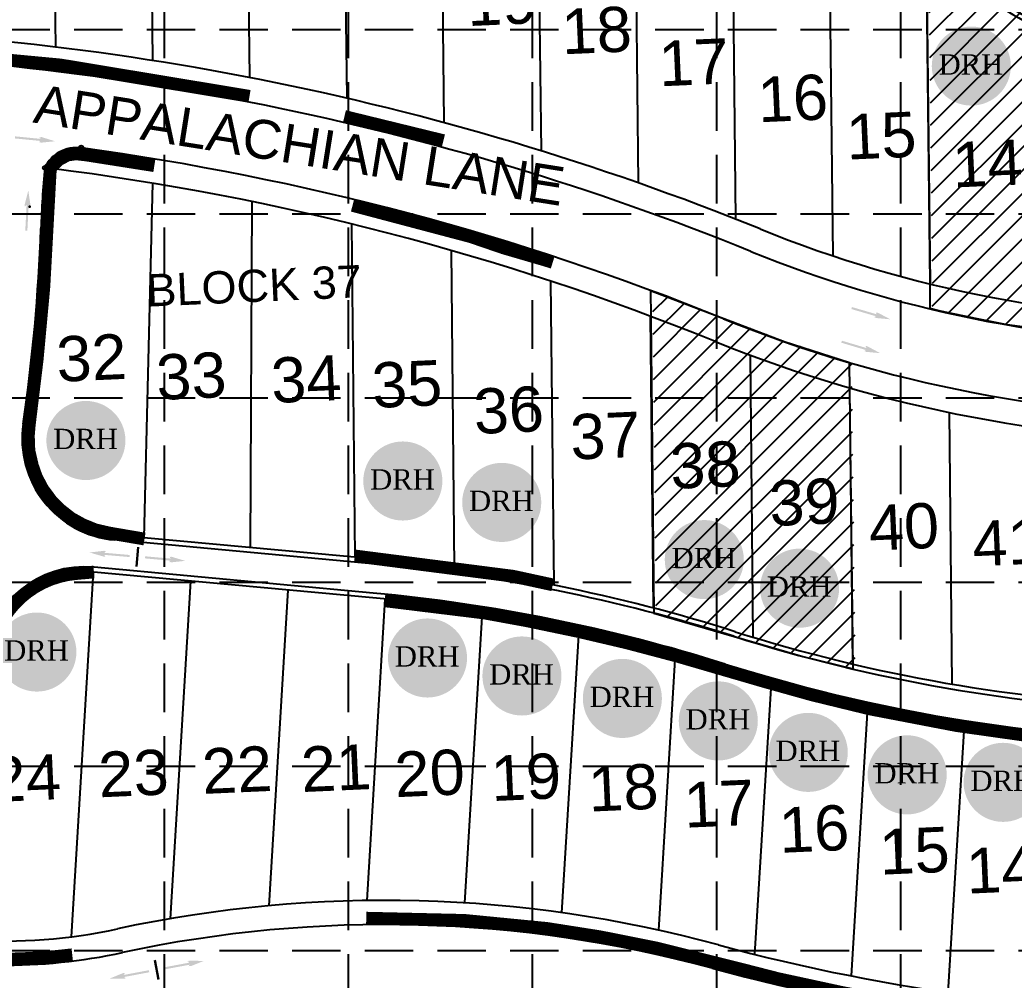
# Model space of a CAD drawing. Header units: feet. Extents: x 6037 to 11520, y 4436 to 7866.
# Drawn here: x 9139 to 9600.9, y 6650.5 to 7096.5 of the extents above; entities that cross this region are included whole.
import ezdxf
from ezdxf.enums import TextEntityAlignment as Align

# ---------------------------------------------------------------- set-up
doc = ezdxf.new("R2010")
doc.units = ezdxf.units.FT
doc.header["$LTSCALE"] = 0.4
doc.header["$MEASUREMENT"] = 0
doc.linetypes.add('DASHED2', pattern=[0.375, 0.25, -0.125])
doc.linetypes.add('HIDDEN', pattern=[0.375, 0.25, -0.125])
for name, color, linetype in [('1 BLOCK NUMBER', 7, 'Continuous'), ('1 DR HORTON LOT', 7, 'Continuous'), ('1 EROSION BLANKET', 84, 'Continuous'), ('1 LOT NUMBER', 7, 'Continuous'), ('1 SODDED LOT', 2, 'Continuous'), ('1 STREET NAMES', 7, 'Continuous'), ('BASE', 7, 'Continuous'), ('grid', 254, 'HIDDEN'), ('LOTLINE', 7, 'Continuous'), ('PAVING', 7, 'Continuous'), ('ROW', 7, 'Continuous')]:
    doc.layers.add(name, color=color, linetype=linetype)
doc.styles.add('DRHorton', font='dutcheb.ttf')
doc.styles.get("Standard").update_dxf_attribs({"font": 'ARIAL.TTF'})

# ---------------------------------------------------------------- blocks, each defined once
blk = doc.blocks.new('DRHorton')
h = blk.add_hatch(color=1)
h.paths.add_polyline_path([(78.69822540696084, 25.78470422915278, 1), (40.43404856909645, 25.78470422915278, 1)])
h.paths.add_polyline_path([(42.32948281545312, 17.90510793809595), (76.50029822822269, 17.90510793809595), (76.50029822822269, 34.86907338622756), (42.32948281545312, 34.86907338622756)], flags=24)
at = {"layer": 'BASE', "color": 176, "style": 'DRHorton'}
blk.add_text('DRH', height=9.814143575853077, dxfattribs=at).set_placement((59.39083912051757, 21.64263810623019), align=Align.CENTER)

msp = doc.modelspace()

# ---------------------------------------------------------------- hatches: boundary and pattern name
at = {"layer": '1 SODDED LOT'}
h = msp.add_hatch(dxfattribs=at)
h.set_pattern_fill('ANSI31', color=256, scale=60, style=0)
h.set_pattern_definition([(45, (1.04041867561682, 0.2034553309040348), (-5.303300858899106, 5.303300858899107), [])])
h.paths.add_polyline_path([(9008.52785893801, 6974.600619823215), (9134.418570892318, 6967.015358127732), (9133.465510819353, 6956.59934032041), (9131.535943549885, 6937.326483412042), (9130.687769981838, 6928.961664307586), (9129.740950700072, 6922.289191145943), (8995.12436154732, 6930.230222989583), (8990.645975670337, 6930.544258086578), (8994.46781265055, 6960.202115018357), (8995.628761720915, 6975.461403256948)])
h.paths.add_polyline_path([(9433.1731937739, 6958.757999193282), (9434.564522240134, 6821.064969304913), (9481.586926319183, 6807.52101882167), (9503.83446381338, 6801.003067570658), (9527.201899513193, 6795.297600176373), (9525.520212348876, 6937.371109410111), (9495.09277857308, 6947.162203523665), (9463.792046157118, 6959.091057040347), (9432.98126000683, 6970.835193424726)])
h.paths.add_polyline_path([(10047.3273361699, 5834.321964732684), (10182.00599470116, 5824.909856188971), (10185.53501493582, 5875.243845239642), (10048.62104924172, 5885.030874458242), (10045.0653290183, 5834.515466510275)])
h.paths.add_polyline_path([(10015.60524731607, 5592.875350085265), (10151.5557614311, 5562.680375982402), (10159.65382092244, 5603.991631898768), (10164.04499762996, 5630.246317245646), (10025.39195598644, 5652.241352050081), (10020.74199250802, 5627.800089016223), (10017.92041894364, 5612.956657899565), (10013.46689319952, 5593.464240761266)])
h.paths.add_polyline_path([(10001.0218576987, 5534.402171551361), (10134.33472496356, 5496.274015883329), (10117.37028215871, 5440.956513532375), (10113.16550493173, 5430.261631153378), (9981.248396506102, 5477.529890802815), (9986.705850658998, 5493.879209773011), (9998.81017428557, 5534.751608768869)])
h.paths.add_polyline_path([(8799.811367951577, 5797.585792012958), (8937.90831683025, 5755.169946811931), (8938.904090997696, 5756.449238733265), (8958.34353739152, 5776.678823374001), (8971.054306959102, 5789.676440794647), (8987.334043712557, 5807.761877199318), (8991.834919988014, 5813.311904288241), (8833.378331828279, 5856.267757607255), (8823.88221735754, 5843.496568411951), (8818.253376948225, 5836.239908352558), (8806.071013993966, 5822.017903043634), (8789.546429217875, 5805.988009748224)])
h.paths.add_polyline_path([(9300.855232264503, 5666.120061407158), (9335.757725457825, 5647.90570633985), (9418.13697882342, 5605.292278494195), (9427.474541872465, 5598.815854657276), (9416.169878493673, 5581.977829897578), (9407.867536122483, 5566.519481596742), (9399.603212533528, 5547.977890506384), (9398.582592952063, 5545.681376590807), (9270.58705641506, 5612.104355641559), (9260.788528510411, 5617.662520506434), (9264.348311135649, 5619.478897654686), (9272.035950292568, 5625.268601811252), (9278.977667712714, 5632.542671440398), (9285.485473518353, 5642.039096606802), (9296.987369449194, 5660.595222292092), (9299.409929785703, 5664.20188619209)])
h.paths.add_polyline_path([(9340.083506327372, 5715.391747261171), (9464.444091086652, 5650.81232984282), (9471.895389714597, 5665.112606341268), (9485.44507469536, 5691.047067409243), (9497.796262826634, 5716.363520695106), (9366.293710731488, 5768.240021584128), (9363.203783145542, 5761.051314749066), (9353.391772776888, 5741.520237185453), (9342.125481432662, 5722.468473826923), (9338.294872019536, 5716.715465529542)])
h.paths.add_polyline_path([(9575.043716532922, 5805.498601187099), (9699.561748800357, 5777.936329375018), (9697.430077040424, 5767.000516119912), (9689.854183371206, 5736.05648329931), (9681.146351479389, 5706.875880173991), (9670.600194451696, 5677.083154978905), (9660.319432957289, 5651.858948454616), (9651.878571515403, 5632.229914109992), (9534.787198525753, 5688.630507322773), (9524.715842070002, 5694.729814323483), (9530.18092058573, 5705.703313706877), (9536.329439332001, 5720.392670131208), (9540.471632020823, 5730.382848265133), (9548.043949010183, 5751.388452498603), (9553.091556863686, 5767.164685168278), (9557.735161800128, 5782.43849202972), (9563.94860538126, 5808.532298577193)])
h.paths.add_polyline_path([(9726.835890353153, 5864.795196468092), (9850.234421823849, 5856.108412127756), (9861.561354818403, 5855.026511186064), (9857.071458802935, 5792.935879610539), (9720.090404603447, 5803.398072707916), (9717.861205762181, 5803.506411342452), (9721.18795959906, 5826.204409434984), (9724.624972320069, 5864.880159960117)])
h.paths.add_polyline_path([(8953.396488701865, 6034.436575728772), (8960.948788059075, 6160.207292668181), (8982.89850439968, 6158.851143086611), (9005.641581321479, 6157.497221610529), (8997.658711528067, 6020.481024683542), (8952.70696958744, 6023.215365320315)])
h.paths.add_polyline_path([(8959.677006069538, 6176.026929471624), (8967.869531122007, 6310.865716301068), (8926.314604730775, 6313.257304036793), (8921.038545650377, 6312.91792124512), (8915.321333282665, 6310.923231769586), (8910.328185163682, 6307.596997705334), (8906.696795346972, 6303.250219453708), (8904.098874665306, 6297.978617704197), (8902.957177847036, 6292.106146216929), (8897.01413420723, 6193.566831417818), (8897.649561558312, 6188.067220206814), (8900.027553225596, 6183.127294719245), (8903.85932542765, 6179.296031397336), (8908.928408079171, 6176.896713173755), (8959.513141144018, 6173.84029549653)])
h.paths.add_polyline_path([(9499.022401671102, 6148.720666181383), (9507.232030023983, 6283.660731984966), (9518.731880035068, 6282.102623408206), (9550.353748258536, 6277.756428137587), (9556.246394565644, 6276.32490629944), (9561.301096903482, 6273.542888996872), (9565.544952669696, 6269.549373276477), (9568.5620661187, 6264.638445104401), (9570.232920211502, 6259.154286883066), (9570.429034131166, 6253.334179867759), (9561.803833847347, 6154.723118474762), (9560.554130128561, 6149.131587929873), (9557.70625398429, 6144.742467687955), (9553.748208792387, 6141.559151816509), (9549.066128789445, 6139.726331409485), (9511.309415628724, 6144.430868333518), (9504.230665741447, 6145.248878530734), (9499.0299524397, 6146.066880741908)])
h.paths.add_polyline_path([(9616.395478676697, 6639.762181060349), (9623.903753962028, 6765.681126909945), (9637.724000791432, 6764.227715332945), (9667.988717711787, 6762.454814192832), (9672.713026087253, 6762.181060687508), (9683.29277152418, 6762.04421188599), (9705.813593853747, 6761.748584613895), (9712.070384439785, 6761.792308189311), (9713.53093564425, 6624.565479426421), (9675.56196198852, 6624.816736253764), (9645.765127781933, 6626.198656790195), (9637.6924435831, 6626.584150983594), (9624.41907552022, 6627.755240033091), (9615.704737897957, 6628.437806972035)])
h.paths.add_polyline_path([(9758.380955632101, 6636.240832038189), (9757.19234984791, 6762.26737382049), (9892.087566777549, 6763.63368164643), (9893.75491778472, 6626.412483042568), (9758.461482444955, 6625.117889866349)])
h.paths.add_polyline_path([(10276.02367602393, 6641.944933819435), (10402.09790256472, 6638.450968932453), (10399.40754752284, 6548.360901665066), (10262.18803328039, 6552.341895272904), (10264.76680474189, 6642.368737052335)])
h.paths.add_polyline_path([(10162.1803404765, 6764.127466558117), (10163.54995864316, 6629.10197407212), (10208.4286215076, 6629.06190011752), (10214.14075587304, 6629.696095605088), (10219.62208399604, 6631.800481342156), (10224.3360303031, 6635.278362342218), (10227.98815897547, 6639.81855452498), (10230.35222661333, 6645.119896291815), (10231.27576067888, 6650.885370799466), (10234.08988650659, 6750.487483929786), (10233.43931346177, 6755.782468807847), (10231.27988195609, 6760.361848494638), (10227.77199798596, 6764.093741506249), (10223.31816314606, 6766.554216833121), (10162.12384954107, 6766.380760018872)])
h.paths.add_polyline_path([(9983.410065276561, 6638.559890547993), (9982.19168326455, 6764.516091279655), (10071.97360418704, 6765.471828742917), (10073.52614818631, 6628.214517260876), (9983.461478209718, 6627.245459080939)])
h.paths.add_polyline_path([(10282.42513815878, 6866.900006089432), (10408.37496100331, 6863.349843430724), (10409.71776143043, 6910.830244277846), (10272.53951883544, 6914.573205942519), (10271.1489704681, 6867.181274459499)])
h.paths.add_polyline_path([(10068.44196399759, 6781.192630300819), (10067.14167160109, 6916.189604633792), (10159.96062057281, 6917.117327064625), (10161.90545128679, 6779.884788282297), (10068.46355654639, 6778.918796742171)])
h.paths.add_polyline_path([(9787.00798002233, 6902.092005874241), (9788.347586459617, 6776.068011639072), (9813.48715663959, 6776.3278774188), (9835.00284361491, 6776.551941775953), (9833.504715193625, 6913.820098301907), (9786.811130160308, 6913.377839327859)])
h.paths.add_polyline_path([(9951.869916092566, 7083.820705666572), (9953.275212744766, 6948.731540474313), (9998.333224761946, 6949.29293521056), (10043.36369781607, 6949.76746577698), (10041.76400934933, 7087.021111666125), (9951.842259378738, 7086.057651701049)])
h.paths.add_polyline_path([(9562.977603033594, 6974.310407087038), (9561.110723334214, 7137.787704567065), (9567.671428676573, 7130.993875523778), (9580.62062884943, 7117.517494934889), (9591.808071329377, 7108.249310825173), (9604.221564340713, 7100.069847736311), (9606.756988797306, 7098.829168324042), (9608.197360462304, 6953.736240741826), (9598.739779933452, 6955.010780968661), (9584.783707582383, 6957.880724584531), (9567.748437684955, 6961.388241783381), (9562.914782993883, 6962.642784963124)])
h.paths.add_polyline_path([(9435.728694738029, 7364.000330754327), (9435.706116026473, 7375.289462442948), (9481.864877029098, 7375.758211115561), (9483.65415896621, 7182.9792900423), (9466.875041166046, 7186.544993537127), (9459.142627276042, 7188.216232373126), (9453.84694797237, 7189.212483023251), (9448.23953820453, 7190.291988152594), (9442.197672224838, 7191.416933856202), (9437.34298430116, 7192.325010625751)])
h.paths.add_polyline_path([(9064.850293005826, 7234.565889650748), (9063.17718692941, 7371.018064433943), (9157.638597337744, 7372.069426754195), (9159.435724420397, 7227.990670498495), (9159.436165985811, 7227.961066243872), (9153.615774499453, 7228.317347498663), (9137.73510984926, 7229.30213817971), (9129.678380880761, 7229.812030936439), (9109.822391112088, 7230.723557675774), (9073.882086723806, 7232.014061998912), (9064.893949106527, 7232.313849998456)])
h.paths.add_polyline_path([(9061.32745468698, 7539.736976078882), (9061.32745468698, 7541.97964810488), (9107.394075706336, 7542.517332284888), (9109.05514176577, 7405.245334473131), (9062.735636233221, 7404.723039394461)])
at = {"layer": 'PAVING'}
h = msp.add_hatch(color=256, dxfattribs=at)
edge = h.paths.add_edge_path()
edge.add_line((9147.906655100223, 7039.753099318439), (9148.565159037285, 7040.254786936209))
edge.add_line((9148.565159037285, 7040.25478693621), (9136.712439594465, 7041.413338179575))
edge.add_line((9136.712439594463, 7041.413338179576), (9136.805338330798, 7042.376630903084))
edge.add_line((9136.805338330802, 7042.376630903083), (9148.657837935696, 7041.217957280652))
edge.add_line((9148.657837935694, 7041.217957280653), (9148.10951116408, 7041.95796626432))
edge.add_line((9148.109511164083, 7041.957966264319), (9148.108048835229, 7041.960033935668))
edge.add_ellipse((9148.719597197305, 7041.945521360529), major_axis=(-0.6271293849144712, 0.06131792955783588), ratio=0.2857142857142855, start_angle=-125.83152777777792, end_angle=14.496719444444523, ccw=False)
edge.add_line((9149.100924892793, 7042.054894182325), (9149.099729970561, 7042.052892532951))
edge.add_line((9149.09972997056, 7042.052892532949), (9155.387388400984, 7040.10493867918))
edge.add_line((9155.387388400984, 7040.10493867918), (9148.841796329665, 7039.459368569344))
edge.add_line((9148.841796329667, 7039.459368569343), (9148.842624801251, 7039.460372938177))
edge.add_ellipse((9148.499769344256, 7039.642567332785), major_axis=(-0.6271293849144712, 0.06131792955783588), ratio=0.2857142857142855, start_angle=-17.182672222222322, end_angle=124.7269333333333, ccw=False)
edge.add_line((9147.905805724276, 7039.754081653738), (9147.906655100223, 7039.753099318438))
edge.add_line((9147.906655100223, 7039.753099318439), (9147.906655100223, 7039.753099318439))
edge.add_line((9147.906655100223, 7039.753099318439), (9147.906655100223, 7039.753099318439))
at = {"layer": 'PAVING', "linetype": 'Continuous', "lineweight": 30}
h = msp.add_hatch(color=256, dxfattribs=at)
edge = h.paths.add_edge_path()
edge.add_line((9141.438647968664, 7009.89423752565), (9142.153692764772, 7010.474683873064))
edge.add_line((9142.15369276477, 7010.474683873063), (9141.538581798111, 6998.58152118688))
edge.add_line((9141.538581798113, 6998.581521186882), (9142.505084477049, 6998.535619669748))
edge.add_line((9142.50508447705, 6998.535619669747), (9143.11993519331, 7010.424490802378))
edge.add_line((9143.119935193308, 7010.424490802377), (9143.650715036447, 7009.793182098484))
edge.add_line((9143.650715036445, 7009.793182098487), (9143.652320638315, 7009.792045230939))
edge.add_ellipse((9143.736544707157, 7010.390488655052), major_axis=(-0.03256292123164812, -0.6292780069804802), ratio=0.2857142857142857, start_angle=342.8173277777778, end_angle=484.7269333333335)
edge.add_line((9143.902862896528, 7010.741320412022), (9143.90258290152, 7010.740208325126))
edge.add_line((9143.902582901517, 7010.740208325129), (9142.959228410564, 7017.247367772561))
edge.add_line((9142.95922841057, 7017.247367772561), (9141.300480581467, 7010.879160163011))
edge.add_line((9141.300480581465, 7010.879160163009), (9141.29924117331, 7010.880652192514))
edge.add_ellipse((9141.42594499663, 7010.504727510368), major_axis=(-0.03256292123164812, -0.6292780069804802), ratio=0.2857142857142856, start_angle=234.1684722222222, end_angle=374.4967194444445)
edge.add_line((9141.439425599387, 7009.893155529857), (9141.438647968664, 7009.89423752565))
edge.add_line((9141.438647968664, 7009.89423752565), (9141.438647968664, 7009.89423752565))
at = {"layer": 'PAVING'}
h = msp.add_hatch(color=256, dxfattribs=at)
edge = h.paths.add_edge_path()
edge.add_line((9536.0130976274, 6958.457534007299), (9536.754226767827, 6958.828177203904))
edge.add_line((9536.754226767827, 6958.828177203903), (9525.323259221894, 6962.170101668836))
edge.add_line((9525.323259221894, 6962.170101668837), (9525.593383124224, 6963.099127787435))
edge.add_line((9525.593383124224, 6963.099127787435), (9537.02403337337, 6959.756738726443))
edge.add_line((9537.024033373365, 6959.756738726443), (9536.62310874227, 6960.586405566558))
edge.add_line((9536.623108742268, 6960.586405566558), (9536.621683797259, 6960.588616677574))
edge.add_ellipse((9537.21987064758, 6960.460653768494), major_axis=(-0.6047938140753923, 0.1768490779297494), ratio=0.2857142857142859, start_angle=-125.83152777777792, end_angle=14.496719444444523, ccw=False)
edge.add_line((9537.61488470825, 6960.497220383952), (9537.614029647611, 6960.495294959087))
edge.add_line((9537.614029647613, 6960.495294959087), (9543.429403240672, 6957.412245705067))
edge.add_line((9543.429403240672, 6957.412245705067), (9536.877669568472, 6957.994992760882))
edge.add_line((9536.877669568472, 6957.994992760882), (9536.87869674568, 6957.995963358367))
edge.add_ellipse((9536.575694336154, 6958.238727032832), major_axis=(-0.6047938140753923, 0.1768490779297494), ratio=0.2857142857142859, start_angle=-17.182672222222322, end_angle=124.7269333333333, ccw=False)
edge.add_line((9536.012820860742, 6958.458730842595), (9536.013097627403, 6958.4575340073))
edge.add_line((9536.0130976274, 6958.457534007299), (9536.0130976274, 6958.457534007299))
edge.add_line((9536.0130976274, 6958.457534007299), (9536.0130976274, 6958.457534007299))
h = msp.add_hatch(color=256, dxfattribs=at)
edge = h.paths.add_edge_path()
edge.add_line((9531.316648667804, 6942.774348287018), (9532.05921867471, 6943.140437457728))
edge.add_line((9532.059218674709, 6943.140437457728), (9520.648457239526, 6946.549935937453))
edge.add_line((9520.648457239526, 6946.549935937453), (9520.924276451655, 6947.477525093314))
edge.add_line((9520.924276451655, 6947.477525093313), (9532.33481306487, 6944.068016645507))
edge.add_line((9532.334813064872, 6944.068016645505), (9531.938544902576, 6944.899354158108))
edge.add_line((9531.938544902574, 6944.899354158109), (9531.937445576774, 6944.901671894099))
edge.add_ellipse((9532.534867116896, 6944.770182284657), major_axis=(-0.6037399911854489, 0.180413904541353), ratio=0.2857142857142855, start_angle=-125.83152777777792, end_angle=14.496719444444523, ccw=False)
edge.add_line((9532.930090023838, 6944.804417928686), (9532.928585916061, 6944.802685572024))
edge.add_line((9532.92858591606, 6944.802685572024), (9538.726105079893, 6941.685393000834))
edge.add_line((9538.726105079895, 6941.685393000833), (9532.178179988121, 6942.306716420136))
edge.add_line((9532.17817998812, 6942.306716420137), (9532.179159106765, 6942.307547451415))
edge.add_ellipse((9531.877594123287, 6942.552094425547), major_axis=(-0.6037399911854489, 0.180413904541353), ratio=0.2857142857142855, start_angle=-17.182672222222322, end_angle=124.7269333333333, ccw=False)
edge.add_line((9531.316028327126, 6942.77541500727), (9531.3166486678, 6942.774348287019))
edge.add_line((9531.316648667804, 6942.774348287018), (9531.316648667804, 6942.774348287018))
edge.add_line((9531.316648667804, 6942.774348287018), (9531.316648667804, 6942.774348287018))
at = {"layer": 'PAVING', "linetype": 'Continuous', "lineweight": 30}
h = msp.add_hatch(color=256, dxfattribs=at)
edge = h.paths.add_edge_path()
edge.add_line((9178.682388462597, 6847.401006465729), (9178.126047071251, 6848.014399667561))
edge.add_line((9178.126047071251, 6848.01439966756), (9189.991666266962, 6846.996759796997))
edge.add_line((9189.991666266962, 6846.996759796996), (9190.07597192812, 6847.960797843271))
edge.add_line((9190.075971928118, 6847.960797843272), (9178.210245305465, 6848.97832031881))
edge.add_line((9178.210245305467, 6848.978320318809), (9178.883875658488, 6849.606263247058))
edge.add_line((9178.883875658485, 6849.606263247059), (9178.886008785077, 6849.607948747677))
edge.add_ellipse((9178.282028647478, 6849.704953940231), major_axis=(0.6278176200767168, -0.05381625990042407), ratio=0.2857142857142858, start_angle=345.5032805555555, end_angle=485.8315277777779)
edge.add_line((9177.926967799816, 6849.88188618701), (9177.927231866279, 6849.87944266091))
edge.add_line((9177.927231866284, 6849.879442660912), (9171.390481838776, 6849.108116786289))
edge.add_line((9171.390481838775, 6849.108116786288), (9177.709770623482, 6847.28253207852))
edge.add_line((9177.70977062348, 6847.28253207852), (9177.708864744616, 6847.283677095636))
edge.add_ellipse((9178.079148284856, 6847.400445077741), major_axis=(0.6278176200767168, -0.05381625990042407), ratio=0.285714285714286, start_angle=235.2730666666667, end_angle=377.1826722222223)
edge.add_line((9178.683487377548, 6847.40202199815), (9178.682388462596, 6847.401006465727))
edge.add_line((9178.682388462597, 6847.401006465729), (9178.682388462597, 6847.401006465729))
edge.add_line((9178.682388462597, 6847.401006465729), (9178.682388462597, 6847.401006465729))
h = msp.add_hatch(color=256, dxfattribs=at)
edge = h.paths.add_edge_path()
edge.add_line((9208.374219261666, 6844.809481605495), (9209.028402281085, 6845.317172401924))
edge.add_line((9209.028402281087, 6845.317172401925), (9197.165934373963, 6846.370431062111))
edge.add_line((9197.165934373963, 6846.370431062111), (9197.250230067039, 6847.334693930355))
edge.add_line((9197.25023006704, 6847.334693930354), (9209.112595531258, 6846.281205464159))
edge.add_line((9209.112595531256, 6846.28120546416), (9208.557723462225, 6847.016418966046))
edge.add_line((9208.557723462225, 6847.016418966046), (9208.556271200263, 6847.01831099937))
edge.add_ellipse((9209.167924105297, 6847.009214969417), major_axis=(-0.6276478329952065, 0.05576156063888925), ratio=0.2857142857142857, start_angle=-125.83152777777792, end_angle=14.496719444444523, ccw=False)
edge.add_line((9209.548268222125, 6847.12196060475), (9209.547348627748, 6847.119653679401))
edge.add_line((9209.547348627746, 6847.1196536794), (9215.851787156607, 6845.227633478654))
edge.add_line((9215.851787156607, 6845.227633478655), (9209.311567156667, 6844.524408724107))
edge.add_line((9209.311567156667, 6844.524408724106), (9209.31295593602, 6844.525253546128))
edge.add_ellipse((9208.968500380195, 6844.704404409586), major_axis=(-0.6276478329952065, 0.05576156063888925), ratio=0.2857142857142858, start_angle=-17.182672222222322, end_angle=124.7269333333333, ccw=False)
edge.add_line((9208.37357246373, 6844.810654114727), (9208.374219261672, 6844.809481605495))
edge.add_line((9208.374219261666, 6844.809481605495), (9208.374219261666, 6844.809481605495))
edge.add_line((9208.374219261666, 6844.809481605495), (9208.374219261666, 6844.809481605495))
h = msp.add_hatch(color=256, dxfattribs=at)
edge = h.paths.add_edge_path()
edge.add_line((9217.430821166481, 6656.998849943355), (9217.924184050957, 6657.663627755078))
edge.add_line((9217.92418405096, 6657.663627755078), (9206.216023582523, 6655.485559064297))
edge.add_line((9206.216023582518, 6655.485559064296), (9206.037449792751, 6656.436815330175))
edge.add_line((9206.037449792751, 6656.436815330173), (9217.745840067199, 6658.61478157805))
edge.add_line((9217.7458400672, 6658.614781578052), (9217.013840303058, 6659.173756864639))
edge.add_line((9217.013840303054, 6659.173756864637), (9217.011628782897, 6659.175004328237))
edge.add_ellipse((9217.603160674282, 6659.3308633526), major_axis=(-0.6194961265852083, -0.115220237173801), ratio=0.2857142857142858, start_angle=-125.83152777777792, end_angle=14.496719444444523, ccw=False)
edge.add_line((9217.939126438176, 6659.541814131176), (9217.93900730193, 6659.539381930103))
edge.add_line((9217.939007301928, 6659.539381930104), (9224.520128854294, 6659.414097320886))
edge.add_line((9224.520128854292, 6659.414097320883), (9218.410460917055, 6656.976733077994))
edge.add_line((9218.410460917055, 6656.976733077994), (9218.411371015267, 6656.97759017848))
edge.add_ellipse((9218.031408953084, 6657.057424338565), major_axis=(-0.6194961265852083, -0.115220237173801), ratio=0.285714285714286, start_angle=-17.182672222222322, end_angle=124.7269333333333, ccw=False)
edge.add_line((9217.429837115504, 6656.999635499918), (9217.43082116648, 6656.998849943355))
edge.add_line((9217.430821166481, 6656.998849943355), (9217.430821166481, 6656.998849943355))
edge.add_line((9217.430821166481, 6656.998849943355), (9217.430821166481, 6656.998849943355))
h = msp.add_hatch(color=256, dxfattribs=at)
edge = h.paths.add_edge_path()
edge.add_line((9188.137063283564, 6651.503816677708), (9187.436216080687, 6651.944445417712))
edge.add_line((9187.436216080685, 6651.944445417711), (9199.138295184914, 6654.158061439754))
edge.add_line((9199.138295184915, 6654.158061439754), (9198.959731363231, 6655.109092883664))
edge.add_line((9198.959731363231, 6655.109092883664), (9187.257872096934, 6652.895599240686))
edge.add_line((9187.257872096929, 6652.895599240686), (9187.737743674783, 6653.681759297055))
edge.add_line((9187.737743674785, 6653.681759297054), (9187.739184554344, 6653.683674403736))
edge.add_ellipse((9187.131382564934, 6653.61454585925), major_axis=(0.6191360931964481, 0.1171394553935715), ratio=0.2857142857142856, start_angle=345.5032805555555, end_angle=485.8315277777779)
edge.add_line((9186.741803646279, 6653.689388972703), (9186.743059168082, 6653.687553269995))
edge.add_line((9186.74305916808, 6653.687553269995), (9180.65495714974, 6651.185480774207))
edge.add_line((9180.65495714974, 6651.185480774207), (9187.232184005941, 6651.127715293985))
edge.add_line((9187.23218400594, 6651.127715293985), (9187.231026713596, 6651.12835007888))
edge.add_ellipse((9187.556220552722, 6651.340467095672), major_axis=(0.6191360931964481, 0.1171394553935715), ratio=0.2857142857142858, start_angle=235.2730666666667, end_angle=377.1826722222223)
edge.add_line((9188.13783599763, 6651.504636824558), (9188.137063283566, 6651.503816677707))
edge.add_line((9188.137063283564, 6651.503816677708), (9188.137063283564, 6651.503816677708))
edge.add_line((9188.137063283564, 6651.503816677708), (9188.137063283564, 6651.503816677708))

# ---------------------------------------------------------------- linework, layer by layer
at = {"layer": '1 EROSION BLANKET'}
for points, const_width in [([(9245.702998153247, 7060.982350783361), (9157.930697551525, 7075.532827530402), (9109.261090260055, 7080.099676725515), (9064.368960834237, 7082.632949138491), (9014.407473108395, 7084.326126763202), (9004.05513251994, 7089.49787477947), (9000.401377325592, 7095.582280572266), (8997.965540529362, 7101.514571581651), (8997.211349170377, 7200.271445686556), (8998.094457159305, 7209.800815296221), (9003.039824272393, 7216.506660539855), (9007.455347114801, 7217.565480244371), (9008.713472861946, 7217.568209280686), (9037.793048973615, 7216.039013495314), (9108.705849173848, 7214.13649636536), (9135.105129175345, 7213.11414369852), (9162.834603732505, 7210.967196140275), (9198.316759795036, 7208.633993786245), (9244.54108908663, 7203.984164532963)], 5.922179999999999), ([(9335.79792465691, 7040.383329023327), (9289.811315702605, 7051.621394481532)], 5.922179999999999), ([(9196.922460326576, 6855.357354577798), (9180.51078382711, 6858.163585557199), (9174.162456730533, 6859.621964451808), (9168.30509150009, 6861.997053026473), (9162.787290073808, 6865.050731491578), (9157.609052451688, 6869.122310764425), (9153.61925870644, 6873.193890037273), (9149.669411912408, 6878.503257775486), (9146.701812665273, 6884.095051859735), (9144.83644900715, 6889.432674211612), (9143.225471184633, 6896.380058854549), (9142.971100067876, 6903.327443497485), (9143.395047022852, 6908.410894116992), (9147.077393488456, 6938.847741448821), (9150.17803639514, 6972.402578835312), (9153.082197410982, 7025.491121192961), (9153.353171387342, 7027.807568267302), (9157.144599229305, 7031.536913731779), (9161.232243870523, 7033.727165383525), (9165.14215843219, 7034.25993016217), (9169.732643049203, 7033.760211621893), (9201.499241696878, 7028.759560277254)], 5.92), ([(9293.58534229309, 7010.311396540093), (9348.544823929344, 6995.772400460605), (9363.718266808228, 6990.574513997361), (9383.010218054551, 6984.943476127082), (9386.57649914431, 6983.833815711732)], 5.922179999999999), ([(9386.59537428716, 6834.089619315539), (9368.1765794368, 6838.078461795748), (9294.626963173885, 6847.514438460921)], 5.922179999999999), ([(9308.43711234473, 6826.695181287223), (9355.044341901714, 6820.977439347655), (9374.153997805894, 6817.488369903911), (9398.976833113662, 6812.315994715958), (9421.246522472851, 6807.081687778718), (9444.366181099438, 6800.977493320812), (9485.184502784155, 6789.101731005841), (9506.93741341928, 6783.018763445369), (9533.751252464597, 6776.487044259376), (9574.154031656071, 6768.730729548037), (9611.690962990884, 6763.426520792422), (9622.472974825592, 6762.468922581567)], 5.92), ([(9299.949798221183, 6679.279393839604), (9345.668465693489, 6678.237742545418), (9383.873529657794, 6674.510177968121), (9408.349279830498, 6670.676367099079), (9434.280341298076, 6665.520546974474), (9474.206273997854, 6655.564309515528), (9491.243589815036, 6651.194076260983), (9521.036258587876, 6644.758397206122), (9541.444896911158, 6640.865170190762), (9566.098892323065, 6636.862789964665), (9592.729025436878, 6633.306022849909), (9614.613198751045, 6630.934855421459)], 5.92)]:
    msp.add_lwpolyline(points, dxfattribs=dict(at, const_width=const_width))
at = {"layer": '1 EROSION BLANKET', "const_width": 5.92}
msp.add_lwpolyline([(9173.448592642893, 6840.042914738877), (9165.209173343348, 6839.333818171161, 0.3599761548474641), (9125.135831389183, 6799.934364609007), (9116.520566327203, 6669.342282949267, 0.3660366770447145), (9122.637836960937, 6661.594321636991), (9128.557006630639, 6660.102449285709), (9143.965461225995, 6660.604667456873), (9156.286681784433, 6661.520418811988), (9163.363753723137, 6662.283548934272)], format="xyb", dxfattribs=at)
at = {"layer": '1 SODDED LOT'}
for points in [[(9561.937184357977, 6974.106951756134), (9560.070304658597, 7137.584249236161), (9566.631010000956, 7130.790420192874), (9579.580210173814, 7117.314039603985), (9590.76765265376, 7108.045855494269), (9603.181145665096, 7099.866392405407), (9605.716570121689, 7098.625712993138), (9607.156941786687, 6953.532785410922), (9597.699361257835, 6954.807325637757), (9583.743288906766, 6957.677269253627), (9566.708019009338, 6961.184786452477), (9561.874364318266, 6962.43932963222)], [(9432.132775098284, 6958.554543862378), (9433.524103564518, 6820.861513974009), (9480.546507643567, 6807.317563490766), (9502.794045137764, 6800.799612239754), (9526.161480837576, 6795.094144845469), (9524.47979367326, 6937.167654079207), (9494.052359897463, 6946.958748192761), (9462.7516274815, 6958.887601709443), (9431.940841331214, 6970.631738093822)]]:
    msp.add_lwpolyline(points, close=True, dxfattribs=at)
at = {"layer": 'grid', "color": 252, "linetype": 'DASHED2', "ltscale": 225}
for p, q in [((9206.024736386475, 7776.262776025897), (9206.024736386475, 4782.138120711477)), ((9291.560361386351, 7776.262776025897), (9291.560361386351, 4782.138120711477)), ((9377.095986386228, 7776.262776025897), (9377.095986386228, 4782.138120711477)), ((9462.631611386105, 7776.262776025897), (9462.631611386103, 4782.138120711477)), ((9548.16723638598, 7776.262776025897), (9548.16723638598, 4782.138120711477)), ((6126.742236390926, 7091.977776026886), (11429.95098638326, 7091.977776026886)), ((6126.742236390926, 7006.442151027009), (11429.95098638326, 7006.442151027009)), ((6126.742236390926, 6920.906526027133), (11429.95098638326, 6920.906526027133)), ((6126.742236390926, 6835.370901027256), (11429.95098638326, 6835.370901027256)), ((6126.742236390926, 6749.83527602738), (11429.95098638326, 6749.83527602738)), ((6126.742236390926, 6664.299651027504), (11429.95098638326, 6664.299651027504))]:
    msp.add_line(p, q, dxfattribs=at)
at = {"layer": 'LOTLINE'}
for p, q in [((9154.076165640958, 7212.414142842519), (9155.555983227048, 7083.882659440069)), ((9199.126227360639, 7209.076631703932), (9200.639683079926, 7077.614491803226)), ((9244.186738009752, 7204.822647022635), (9245.7423294418, 7069.697105928899)), ((9289.257834379325, 7199.646563265394), (9290.864405825936, 7060.096733665563)), ((9334.339723036972, 7193.541181145201), (9336.006387459332, 7048.77217278462)), ((9379.432328141782, 7186.498049902099), (9381.168698648276, 7035.673208242617)), ((9424.535848515228, 7178.507604634378), (9426.352217246726, 7020.739395596545)), ((9469.6504453284, 7169.55858929153), (9471.557630094678, 7003.899356633734)), ((9514.776592727985, 7159.599664720245), (9516.765243494514, 6986.869968273791)), ((9560.077196112483, 7134.498124297155), (9561.927020728273, 6973.823691816893)), ((9196.810936999998, 6855.908922969202), (9200.761960895972, 7020.610568640499)), ((9246.110871387524, 6851.358699617071), (9246.984804967846, 7012.084403250712)), ((9294.801681993971, 6846.864591529316), (9293.226683051507, 7001.698739625203)), ((9340.989775804752, 6841.756504471435), (9339.487854439769, 6989.402003820618)), ((9387.205456878239, 6833.945684994121), (9385.76919920854, 6975.131160957289)), ((9433.450105560249, 6823.281605362006), (9432.071398673615, 6958.809876771169)), ((9479.723901877727, 6809.742422955935), (9478.391212533854, 6940.762725548822)), ((9525.986611959439, 6797.304289625881), (9524.682421061432, 6925.522558806288)), ((9572.217978236338, 6787.948291879672), (9570.934555084003, 6914.120621160681)), ((9173.127907909538, 6840.014543009612), (9162.883586795957, 6670.643473261023)), ((9218.304729934938, 6835.845233470039), (9208.820028153554, 6679.032855827833)), ((9263.481571896498, 6831.67547428653), (9254.61339382193, 6685.057944573859)), ((9308.657092669899, 6827.484706979209), (9300.188886191321, 6687.479287336303)), ((9353.733552737911, 6821.656721960777), (9345.552113375494, 6686.3914057202)), ((9398.648211277974, 6813.15263600735), (9390.70480963645, 6681.823773561437)), ((9443.397249802934, 6801.911233291312), (9435.645043032366, 6673.743754564457)), ((9488.018091767803, 6788.549143607966), (9480.393128046511, 6662.485752673181)), ((9532.766619760045, 6777.298932962861), (9525.214769226908, 6652.44439624515)), ((9577.681918958026, 6768.805800715274), (9570.178840454566, 6644.756492343043))]:
    msp.add_line(p, q, dxfattribs=at)
at = {"layer": 'PAVING'}
for p, q in [((9304.408303894374, 6843.717953214653), (9182.997988110756, 6854.923874100341)), ((9303.167319296566, 6830.272531515552), (9173.525529835404, 6842.238200386467))]:
    msp.add_line(p, q, dxfattribs=at)
at = {"layer": 'PAVING', "linetype": 'Continuous', "lineweight": 30}
for p, q in [((9194.034379088242, 6851.64524059489), (9193.207047125512, 6842.681574377884)), ((9201.780456443445, 6659.722991561604), (9203.39605991884, 6650.867188867208))]:
    msp.add_line(p, q, dxfattribs=at)
at = {"layer": 'PAVING'}
for centre, radius in [((9167.476824201074, 7036.979491577988), 1.125214199999972), ((9150.55319431562, 7027.815731484425), 0.8439106499999789)]:
    msp.add_circle(centre, radius, dxfattribs=at)
for centre, radius, start, end in [((9666.923087326302, 7211.255433677667), 128.2744187999969, 220.4600884534339, 266.8271551141718), ((9001.6357741252, 5811.540021521388), 1270.366831799968, 67.94482702518856, 89.24825517995716), ((9165.288748107943, 7020.811272167839), 16.31560589999959, 82.29287611742689, 154.5761955618786), ((9001.6357741252, 5811.540021521388), 1236.610405799969, 67.94482702518856, 82.29287704748532), ((9704.276265670562, 6979.169590796081), 555.8558147999861, 174.9792983396555, 177.9020872285384), ((8300.950184643962, 7030.576018643889), 848.4115067999787, 351.7454066729856, 357.9020872285384), ((9698.78897214991, 7532.282220333142), 586.2365981999851, 247.9448270251886, 269.0932522904415), ((9698.78897214991, 7532.282220333142), 619.9930241999843, 247.9448270251886, 270.2792968852795), ((9187.341434201317, 6901.98285004356), 47.25899639999881, 171.7454067747131, 264.7266586289736), ((9169.182083745001, 6795.179224445118), 47.25899639999881, 84.72665862897354, 173.7178715388076), ((9231.39704342408, 6052.678976650161), 794.40122519998, 72.46919222170949, 84.72665862897354), ((9231.39704342408, 6052.678976650161), 780.8986547999805, 72.46919222170949, 84.72665862897354), ((9698.78897214991, 7532.282220333142), 757.2691565999809, 252.4691922217095, 267.7478298584032), ((9698.78897214991, 7532.282220333142), 770.7717269999805, 252.4691922217095, 270.5828083536197), ((9308.717888258945, 6096.803384368493), 579.4853129999855, 74.79776549462237, 102.1475656811182), ((9131.133580754551, 6921.817929035173), 264.4253369999937, 269.5748797156535, 282.1475656811181), ((9698.78897214991, 7532.282220333142), 908.047859399977, 254.7977654946224, 270.5828083535428)]:
    msp.add_arc(centre, radius, start, end, dxfattribs=at)
at = {"layer": 'PAVING', "linetype": 'Continuous', "lineweight": 30}
msp.add_point((9143.650715036461, 7009.793182098472), dxfattribs=at)
at = {"layer": 'ROW'}
for p, q in [((9304.615142889632, 6845.958813921954), (9183.204842189474, 6857.164763717756)), ((9302.960473980125, 6828.031593898924), (9173.318681600582, 6839.997321381483))]:
    msp.add_line(p, q, dxfattribs=at)
for centre, radius, start, end in [((9666.923087326302, 7211.255433677667), 130.5248471999968, 220.4600872285495, 266.8271538952034), ((9001.6357741252, 5811.540021521388), 1281.618973799968, 67.94482611743156, 89.66353722854078), ((9704.276265670567, 6979.169590796082), 553.6053863999861, 174.9874816729827, 177.9020872285384), ((9001.6357741252, 5811.540021521388), 1225.358263799969, 67.94482611743156, 82.91431500631943), ((8300.950184643963, 7030.576018643889), 850.6619351999786, 351.7454066729856, 357.9020872285384), ((9698.78897214991, 7532.282220333142), 574.9844561999853, 247.9448261174315, 270.4214983396577), ((9698.78897214991, 7532.282220333142), 631.245166199984, 247.9448261174315, 270.5828066729921), ((9187.341434201313, 6901.98285004356), 45.00856799999887, 171.7454066729856, 264.7266594507627), ((9231.39704342408, 6052.678976650161), 796.65165359998, 72.46919278409571, 84.7266594507627), ((9169.182083745001, 6795.179224445118), 45.00856799999887, 84.7266594507627, 173.7178733396566), ((9231.39704342408, 6052.678976650161), 778.6482263999804, 72.46919278409571, 84.7266594507627), ((9698.78897214991, 7532.282220333142), 755.018728199981, 252.4691927840957, 267.7478316729926), ((9698.78897214991, 7532.282220333142), 773.0221553999804, 252.4691927840957, 270.5828094507667), ((9308.717888258945, 6096.803384368493), 590.7374549999852, 74.79776500631692, 102.1475650063141), ((9131.133580754551, 6921.817929035173), 253.173194999994, 266.5386983396559, 282.1475650063141), ((9698.78897214991, 7532.282220333142), 896.7957173999773, 254.7977650063169, 270.5828066729921)]:
    msp.add_arc(centre, radius, start, end, dxfattribs=at)

# ---------------------------------------------------------------- block references
at = {"layer": '1 DR HORTON LOT', "xscale": 0.9600000000000364, "yscale": 0.9600000000000364, "zscale": 0.96}
for p in [(9523.87074987048, 7050.276882272128), (9112.516300307849, 6876.37100177864), (9259.76243980958, 6857.564416286963), (9305.70765639174, 6847.607993065611), (9399.812333772043, 6821.057513720849), (9444.09688783336, 6807.782277781571), (9089.73914300006, 6778.121927621134), (9271.221755660616, 6775.362319141006), (9315.095069349089, 6767.011870342812), (9361.754001613968, 6756.573801878862), (9406.323719946542, 6746.13574088112), (9448.107847224235, 6731.522448018071), (9494.070374845012, 6721.08437955412), (9538.640093177586, 6717.605028376944)]:
    msp.add_blockref('DRHorton', p, dxfattribs=at)

# ---------------------------------------------------------------- texts
at = {"layer": '1 BLOCK NUMBER'}
msp.add_text('BLOCK 37', height=15, rotation=2.538698339650963, dxfattribs=at).set_placement((9197.784133366735, 6970.762233297617), align=Align.MIDDLE_LEFT)
at = {"layer": '1 LOT NUMBER', "color": 7}
for s, p in [('19', (9346.663149580454, 7104.069925268846)), ('18', (9390.624822767637, 7090.952755783601)), ('17', (9435.807549321105, 7076.087613518514)), ('16', (9481.793957409807, 7059.387175051233)), ('15', (9522.87592359554, 7042.041396253542)), ('14', (9572.204322699949, 7029.098650430409)), ('32', (9156.016708629715, 6938.838650179792)), ('33', (9202.347764901497, 6930.414709315541)), ('34', (9255.733198267562, 6928.991629110276)), ('35', (9302.571190679382, 6926.685243374713)), ('36', (9349.83896711066, 6914.593976531693)), ('37', (9394.707061216342, 6902.67676697203)), ('38', (9441.141717774477, 6889.098988155621)), ('39', (9487.174489421082, 6871.840599212182)), ('40', (9533.426668300017, 6860.437649867723)), ('41', (9581.522136264046, 6853.11294765525)), ('23', (9175.49278164028, 6745.868655602252)), ('22', (9223.609660206552, 6747.4526268704)), ('21', (9269.641290677593, 6748.317233594301)), ('20', (9313.088490845053, 6745.932254613184)), ('24', (9125.469814063146, 6743.652556188214)), ('19', (9357.819809030549, 6744.118825871476)), ('18', (9403.040581810155, 6739.230057272393)), ('17', (9447.48487952705, 6731.752481257701)), ('16', (9491.663904073474, 6720.083934603741)), ('15', (9538.299934926972, 6709.925692773299)), ('14', (9578.635697297035, 6701.12848368861))]:
    msp.add_text(s, height=21, rotation=2.538698339650963, dxfattribs=at).set_placement(p, align=Align.MIDDLE_LEFT)
at = {"layer": '1 STREET NAMES', "color": 7}
msp.add_text('APPALACHIAN LANE', height=18, rotation=351.0159677841041, dxfattribs=at).set_placement((9146.116746734, 7057.771960540524), align=Align.MIDDLE_LEFT)

doc.saveas('drawing.dxf')
